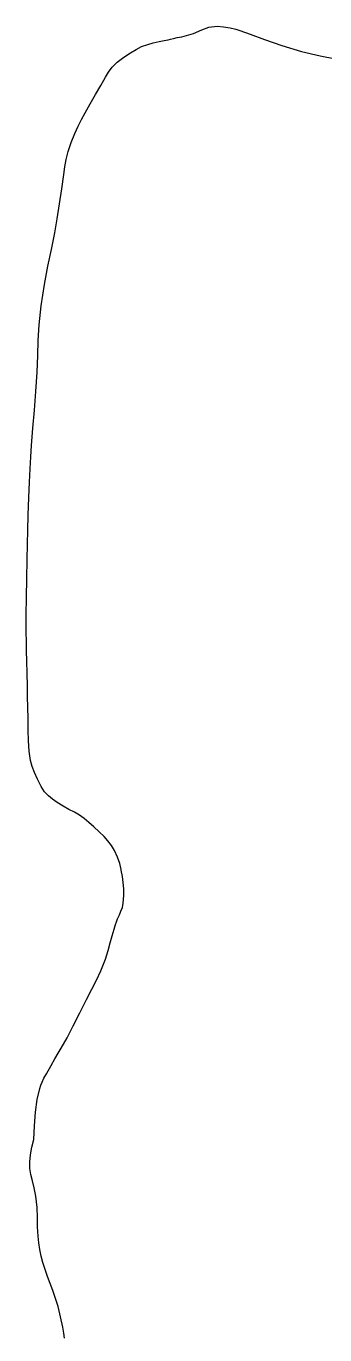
# Model space of a CAD drawing. Header units: inches. Extents: x 11258954 to 11313122, y 3645444 to 3695200.
# Drawn here: x 11274582 to 11274719, y 3692381 to 3692980 of the extents above; entities that cross this region are included whole.
import ezdxf

# ---------------------------------------------------------------- set-up
doc = ezdxf.new("R2010")
doc.units = ezdxf.units.IN
doc.header["$MEASUREMENT"] = 0
for name, color, linetype in [('CorporateLimit', 22, 'Continuous'), ('VotingPrecinct', 233, 'Continuous'), ('Ward', 133, 'Continuous')]:
    doc.layers.add(name, color=color, linetype=linetype)

msp = doc.modelspace()

# ---------------------------------------------------------------- linework, layer by layer
at = {"layer": 'CorporateLimit'}
msp.add_polyline3d([(11274600.0315, 3692379.8125, 0), (11274599.7815, 3692382.0625, 0), (11274599.344, 3692384.875, 0), (11274597.125, 3692394.375, 0), (11274594.6875, 3692401.6875, 0), (11274592.3125, 3692408, 0), (11274590.1565, 3692414.5, 0), (11274589.4065, 3692417.375, 0), (11274588.7815, 3692420.4375, 0), (11274588.2815, 3692423.5, 0), (11274587.9375, 3692426.5, 0), (11274587.75, 3692430.75, 0), (11274587.719, 3692435, 0), (11274587.5625, 3692439.5625, 0), (11274586.9375, 3692444.875, 0), (11274586.1875, 3692448.625, 0), (11274585.344, 3692451.8125, 0), (11274584.594, 3692454.6875, 0), (11274584.1565, 3692457.5, 0), (11274584.1565, 3692460.5625, 0), (11274584.5315, 3692463.8125, 0), (11274585.1565, 3692467.25, 0), (11274585.9375, 3692470.6875, 0), (11274586.2815, 3692477.0625, 0), (11274586.7815, 3692483.25, 0), (11274587.5625, 3692489, 0), (11274588.75, 3692494.125, 0), (11274589.219, 3692495.5625, 0), (11274589.8125, 3692497.0625, 0), (11274590.625, 3692498.75, 0), (11274591.75, 3692500.875, 0), (11274593.9065, 3692504.6875, 0), (11274595.6565, 3692507.6875, 0), (11274597.1565, 3692510.1875, 0), (11274598.5625, 3692512.5, 0), (11274601.25, 3692517.3125, 0), (11274604.094, 3692522.75, 0), (11274607.0625, 3692528.6875, 0), (11274610.1565, 3692534.875, 0), (11274612.5625, 3692539.5, 0), (11274614.719, 3692543.625, 0), (11274616.75, 3692548, 0), (11274618.75, 3692553.3125, 0), (11274620, 3692557.25, 0), (11274621, 3692560.6875, 0), (11274621.875, 3692563.875, 0), (11274622.75, 3692566.9375, 0), (11274623.094, 3692568, 0), (11274623.469, 3692569.125, 0), (11274623.875, 3692570.375, 0), (11274624.344, 3692571.6875, 0), (11274625.1565, 3692573.625, 0), (11274625.9065, 3692575.25, 0), (11274626.5315, 3692576.875, 0), (11274626.969, 3692578.9375, 0), (11274627.25, 3692582.375, 0), (11274627.219, 3692585.5, 0), (11274626.969, 3692588.3125, 0), (11274626.5625, 3692591.125, 0), (11274626.0625, 3692594, 0), (11274625.984, 3692594.3415, 0), (11274625.6795, 3692595.671, 0), (11274625.375, 3692597, 0), (11274624.375, 3692600, 0), (11274622.969, 3692602.9375, 0), (11274621.5, 3692605.3125, 0), (11274619.9375, 3692607.4375, 0), (11274618.1565, 3692609.375, 0), (11274615.9375, 3692611.5, 0), (11274613.469, 3692613.75, 0), (11274611.25, 3692615.8125, 0), (11274609.125, 3692617.5625, 0), (11274606.9375, 3692619.125, 0), (11274604.5625, 3692620.5, 0), (11274602.0625, 3692621.8125, 0), (11274599.4375, 3692623.25, 0), (11274596.75, 3692624.9375, 0), (11274594.5315, 3692626.5, 0), (11274592.6565, 3692628, 0), (11274590.9375, 3692629.8125, 0), (11274589.344, 3692632.3125, 0), (11274587.625, 3692635.625, 0), (11274586.2815, 3692638.625, 0), (11274585.2815, 3692641.375, 0), (11274584.5315, 3692644.125, 0), (11274583.844, 3692648.5, 0), (11274583.5, 3692653.1875, 0), (11274583.375, 3692658.125, 0), (11274583.344, 3692663.3125, 0), (11274583.2815, 3692668.5625, 0), (11274583.1875, 3692673.3125, 0), (11274583.094, 3692678.25, 0), (11274582.9375, 3692684.125, 0), (11274582.8125, 3692689.625, 0), (11274582.6875, 3692694.375, 0), (11274582.594, 3692698.6875, 0), (11274582.5315, 3692702.9375, 0), (11274582.5, 3692710.6875, 0), (11274582.594, 3692718.875, 0), (11274582.75, 3692727.375, 0), (11274582.9375, 3692736.125, 0), (11274583.094, 3692743.125, 0), (11274583.219, 3692749.625, 0), (11274583.4375, 3692756.4375, 0), (11274583.75, 3692764.5625, 0), (11274584.0625, 3692771.5625, 0), (11274584.3125, 3692777.5625, 0), (11274584.594, 3692783.0625, 0), (11274584.9375, 3692788.375, 0), (11274585.5625, 3692796.1875, 0), (11274586.25, 3692804.4375, 0), (11274586.9375, 3692813.0625, 0), (11274587.5315, 3692821.9375, 0), (11274587.8125, 3692829.4375, 0), (11274588, 3692836.3125, 0), (11274588.4065, 3692843.5625, 0), (11274589.344, 3692852.1875, 0), (11274590.875, 3692862, 0), (11274592.4375, 3692870.3125, 0), (11274594.0315, 3692877.9375, 0), (11274595.5625, 3692885.5625, 0), (11274596.719, 3692892.0625, 0), (11274597.7815, 3692898.875, 0), (11274598.8125, 3692905.75, 0), (11274599.75, 3692912.375, 0), (11274600.25, 3692915.8125, 0), (11274600.8125, 3692919.25, 0), (11274601.719, 3692922.875, 0), (11274603.1565, 3692927, 0), (11274604.8125, 3692931.0625, 0), (11274606.375, 3692934.4375, 0), (11274607.9065, 3692937.5, 0), (11274609.5625, 3692940.5625, 0), (11274611.844, 3692944.625, 0), (11274614.25, 3692948.875, 0), (11274616.625, 3692953, 0), (11274618.75, 3692956.8125, 0), (11274620.1565, 3692959.1875, 0), (11274621.875, 3692961.4375, 0), (11274624.1565, 3692963.75, 0), (11274627.1565, 3692966, 0), (11274630.219, 3692968, 0), (11274632.844, 3692969.5625, 0), (11274635.344, 3692970.8125, 0), (11274638.1565, 3692971.8125, 0), (11274640.6875, 3692972.5, 0), (11274643.3125, 3692973.125, 0), (11274645.719, 3692973.625, 0), (11274647.5625, 3692974, 0), (11274648.625, 3692974.25, 0), (11274649.969, 3692974.5625, 0), (11274651.625, 3692974.9375, 0), (11274653.75, 3692975.375, 0), (11274659.0315, 3692976.875, 0), (11274662.875, 3692978.4375, 0), (11274666.1875, 3692979.6875, 0), (11274669.969, 3692980.1875, 0), (11274672.875, 3692979.9375, 0), (11274675.875, 3692979.375, 0), (11274678.5315, 3692978.75, 0), (11274680.375, 3692978.1875, 0), (11274685.0625, 3692976.5625, 0), (11274691.5625, 3692974.125, 0), (11274699.5315, 3692971.375, 0), (11274708.5625, 3692968.5625, 0), (11274717.0625, 3692966.5625, 0), (11274724.1565, 3692965.3125, 0)], dxfattribs=at)
at = {"layer": 'VotingPrecinct'}
msp.add_polyline3d([(11274600.0315, 3692379.8125, 0), (11274599.7815, 3692382.0625, 0), (11274599.344, 3692384.875, 0), (11274597.125, 3692394.375, 0), (11274594.6875, 3692401.6875, 0), (11274592.3125, 3692408, 0), (11274590.1565, 3692414.5, 0), (11274589.4065, 3692417.375, 0), (11274588.7815, 3692420.4375, 0), (11274588.2815, 3692423.5, 0), (11274587.9375, 3692426.5, 0), (11274587.75, 3692430.75, 0), (11274587.719, 3692435, 0), (11274587.5625, 3692439.5625, 0), (11274586.9375, 3692444.875, 0), (11274586.1875, 3692448.625, 0), (11274585.344, 3692451.8125, 0), (11274584.594, 3692454.6875, 0), (11274584.1565, 3692457.5, 0), (11274584.1565, 3692460.5625, 0), (11274584.5315, 3692463.8125, 0), (11274585.1565, 3692467.25, 0), (11274585.9375, 3692470.6875, 0), (11274586.2815, 3692477.0625, 0), (11274586.7815, 3692483.25, 0), (11274587.5625, 3692489, 0), (11274588.75, 3692494.125, 0), (11274589.219, 3692495.5625, 0), (11274589.8125, 3692497.0625, 0), (11274590.625, 3692498.75, 0), (11274591.75, 3692500.875, 0), (11274593.9065, 3692504.6875, 0), (11274595.6565, 3692507.6875, 0), (11274597.1565, 3692510.1875, 0), (11274598.5625, 3692512.5, 0), (11274601.25, 3692517.3125, 0), (11274604.094, 3692522.75, 0), (11274607.0625, 3692528.6875, 0), (11274610.1565, 3692534.875, 0), (11274612.5625, 3692539.5, 0), (11274614.719, 3692543.625, 0), (11274616.75, 3692548, 0), (11274618.75, 3692553.3125, 0), (11274620, 3692557.25, 0), (11274621, 3692560.6875, 0), (11274621.875, 3692563.875, 0), (11274622.75, 3692566.9375, 0), (11274623.094, 3692568, 0), (11274623.469, 3692569.125, 0), (11274623.875, 3692570.375, 0), (11274624.344, 3692571.6875, 0), (11274625.1565, 3692573.625, 0), (11274625.9065, 3692575.25, 0), (11274626.5315, 3692576.875, 0), (11274626.969, 3692578.9375, 0), (11274627.25, 3692582.375, 0), (11274627.219, 3692585.5, 0), (11274626.969, 3692588.3125, 0), (11274626.5625, 3692591.125, 0), (11274626.0625, 3692594, 0), (11274625.984, 3692594.3415, 0), (11274625.6795, 3692595.671, 0), (11274625.375, 3692597, 0), (11274624.375, 3692600, 0), (11274622.969, 3692602.9375, 0), (11274621.5, 3692605.3125, 0), (11274619.9375, 3692607.4375, 0), (11274618.1565, 3692609.375, 0), (11274615.9375, 3692611.5, 0), (11274613.469, 3692613.75, 0), (11274611.25, 3692615.8125, 0), (11274609.125, 3692617.5625, 0), (11274606.9375, 3692619.125, 0), (11274604.5625, 3692620.5, 0), (11274602.0625, 3692621.8125, 0), (11274599.4375, 3692623.25, 0), (11274596.75, 3692624.9375, 0), (11274594.5315, 3692626.5, 0), (11274592.6565, 3692628, 0), (11274590.9375, 3692629.8125, 0), (11274589.344, 3692632.3125, 0), (11274587.625, 3692635.625, 0), (11274586.2815, 3692638.625, 0), (11274585.2815, 3692641.375, 0), (11274584.5315, 3692644.125, 0), (11274583.844, 3692648.5, 0), (11274583.5, 3692653.1875, 0), (11274583.375, 3692658.125, 0), (11274583.344, 3692663.3125, 0), (11274583.2815, 3692668.5625, 0), (11274583.1875, 3692673.3125, 0), (11274583.094, 3692678.25, 0), (11274582.9375, 3692684.125, 0), (11274582.8125, 3692689.625, 0), (11274582.6875, 3692694.375, 0), (11274582.594, 3692698.6875, 0), (11274582.5315, 3692702.9375, 0), (11274582.5, 3692710.6875, 0), (11274582.594, 3692718.875, 0), (11274582.75, 3692727.375, 0), (11274582.9375, 3692736.125, 0), (11274583.094, 3692743.125, 0), (11274583.219, 3692749.625, 0), (11274583.4375, 3692756.4375, 0), (11274583.75, 3692764.5625, 0), (11274584.0625, 3692771.5625, 0), (11274584.3125, 3692777.5625, 0), (11274584.594, 3692783.0625, 0), (11274584.9375, 3692788.375, 0), (11274585.5625, 3692796.1875, 0), (11274586.25, 3692804.4375, 0), (11274586.9375, 3692813.0625, 0), (11274587.5315, 3692821.9375, 0), (11274587.8125, 3692829.4375, 0), (11274588, 3692836.3125, 0), (11274588.4065, 3692843.5625, 0), (11274589.344, 3692852.1875, 0), (11274590.875, 3692862, 0), (11274592.4375, 3692870.3125, 0), (11274594.0315, 3692877.9375, 0), (11274595.5625, 3692885.5625, 0), (11274596.719, 3692892.0625, 0), (11274597.7815, 3692898.875, 0), (11274598.8125, 3692905.75, 0), (11274599.75, 3692912.375, 0), (11274600.25, 3692915.8125, 0), (11274600.8125, 3692919.25, 0), (11274601.719, 3692922.875, 0), (11274603.1565, 3692927, 0), (11274604.8125, 3692931.0625, 0), (11274606.375, 3692934.4375, 0), (11274607.9065, 3692937.5, 0), (11274609.5625, 3692940.5625, 0), (11274611.844, 3692944.625, 0), (11274614.25, 3692948.875, 0), (11274616.625, 3692953, 0), (11274618.75, 3692956.8125, 0), (11274620.1565, 3692959.1875, 0), (11274621.875, 3692961.4375, 0), (11274624.1565, 3692963.75, 0), (11274627.1565, 3692966, 0), (11274630.219, 3692968, 0), (11274632.844, 3692969.5625, 0), (11274635.344, 3692970.8125, 0), (11274638.1565, 3692971.8125, 0), (11274640.6875, 3692972.5, 0), (11274643.3125, 3692973.125, 0), (11274645.719, 3692973.625, 0), (11274647.5625, 3692974, 0), (11274648.625, 3692974.25, 0), (11274649.969, 3692974.5625, 0), (11274651.625, 3692974.9375, 0), (11274653.75, 3692975.375, 0), (11274659.0315, 3692976.875, 0), (11274662.875, 3692978.4375, 0), (11274666.1875, 3692979.6875, 0), (11274669.969, 3692980.1875, 0), (11274672.875, 3692979.9375, 0), (11274675.875, 3692979.375, 0), (11274678.5315, 3692978.75, 0), (11274680.375, 3692978.1875, 0), (11274685.0625, 3692976.5625, 0), (11274691.5625, 3692974.125, 0), (11274699.5315, 3692971.375, 0), (11274708.5625, 3692968.5625, 0), (11274717.0625, 3692966.5625, 0), (11274724.1565, 3692965.3125, 0)], dxfattribs=at)
at = {"layer": 'Ward'}
msp.add_polyline3d([(11274600.0315, 3692379.8125, 0), (11274599.7815, 3692382.0625, 0), (11274599.344, 3692384.875, 0), (11274597.125, 3692394.375, 0), (11274594.6875, 3692401.6875, 0), (11274592.3125, 3692408, 0), (11274590.1565, 3692414.5, 0), (11274589.4065, 3692417.375, 0), (11274588.7815, 3692420.4375, 0), (11274588.2815, 3692423.5, 0), (11274587.9375, 3692426.5, 0), (11274587.75, 3692430.75, 0), (11274587.719, 3692435, 0), (11274587.5625, 3692439.5625, 0), (11274586.9375, 3692444.875, 0), (11274586.1875, 3692448.625, 0), (11274585.344, 3692451.8125, 0), (11274584.594, 3692454.6875, 0), (11274584.1565, 3692457.5, 0), (11274584.1565, 3692460.5625, 0), (11274584.5315, 3692463.8125, 0), (11274585.1565, 3692467.25, 0), (11274585.9375, 3692470.6875, 0), (11274586.2815, 3692477.0625, 0), (11274586.7815, 3692483.25, 0), (11274587.5625, 3692489, 0), (11274588.75, 3692494.125, 0), (11274589.219, 3692495.5625, 0), (11274589.8125, 3692497.0625, 0), (11274590.625, 3692498.75, 0), (11274591.75, 3692500.875, 0), (11274593.9065, 3692504.6875, 0), (11274595.6565, 3692507.6875, 0), (11274597.1565, 3692510.1875, 0), (11274598.5625, 3692512.5, 0), (11274601.25, 3692517.3125, 0), (11274604.094, 3692522.75, 0), (11274607.0625, 3692528.6875, 0), (11274610.1565, 3692534.875, 0), (11274612.5625, 3692539.5, 0), (11274614.719, 3692543.625, 0), (11274616.75, 3692548, 0), (11274618.75, 3692553.3125, 0), (11274620, 3692557.25, 0), (11274621, 3692560.6875, 0), (11274621.875, 3692563.875, 0), (11274622.75, 3692566.9375, 0), (11274623.094, 3692568, 0), (11274623.469, 3692569.125, 0), (11274623.875, 3692570.375, 0), (11274624.344, 3692571.6875, 0), (11274625.1565, 3692573.625, 0), (11274625.9065, 3692575.25, 0), (11274626.5315, 3692576.875, 0), (11274626.969, 3692578.9375, 0), (11274627.25, 3692582.375, 0), (11274627.219, 3692585.5, 0), (11274626.969, 3692588.3125, 0), (11274626.5625, 3692591.125, 0), (11274626.0625, 3692594, 0), (11274625.984, 3692594.3415, 0), (11274625.6795, 3692595.671, 0), (11274625.375, 3692597, 0), (11274624.375, 3692600, 0), (11274622.969, 3692602.9375, 0), (11274621.5, 3692605.3125, 0), (11274619.9375, 3692607.4375, 0), (11274618.1565, 3692609.375, 0), (11274615.9375, 3692611.5, 0), (11274613.469, 3692613.75, 0), (11274611.25, 3692615.8125, 0), (11274609.125, 3692617.5625, 0), (11274606.9375, 3692619.125, 0), (11274604.5625, 3692620.5, 0), (11274602.0625, 3692621.8125, 0), (11274599.4375, 3692623.25, 0), (11274596.75, 3692624.9375, 0), (11274594.5315, 3692626.5, 0), (11274592.6565, 3692628, 0), (11274590.9375, 3692629.8125, 0), (11274589.344, 3692632.3125, 0), (11274587.625, 3692635.625, 0), (11274586.2815, 3692638.625, 0), (11274585.2815, 3692641.375, 0), (11274584.5315, 3692644.125, 0), (11274583.844, 3692648.5, 0), (11274583.5, 3692653.1875, 0), (11274583.375, 3692658.125, 0), (11274583.344, 3692663.3125, 0), (11274583.2815, 3692668.5625, 0), (11274583.1875, 3692673.3125, 0), (11274583.094, 3692678.25, 0), (11274582.9375, 3692684.125, 0), (11274582.8125, 3692689.625, 0), (11274582.6875, 3692694.375, 0), (11274582.594, 3692698.6875, 0), (11274582.5315, 3692702.9375, 0), (11274582.5, 3692710.6875, 0), (11274582.594, 3692718.875, 0), (11274582.75, 3692727.375, 0), (11274582.9375, 3692736.125, 0), (11274583.094, 3692743.125, 0), (11274583.219, 3692749.625, 0), (11274583.4375, 3692756.4375, 0), (11274583.75, 3692764.5625, 0), (11274584.0625, 3692771.5625, 0), (11274584.3125, 3692777.5625, 0), (11274584.594, 3692783.0625, 0), (11274584.9375, 3692788.375, 0), (11274585.5625, 3692796.1875, 0), (11274586.25, 3692804.4375, 0), (11274586.9375, 3692813.0625, 0), (11274587.5315, 3692821.9375, 0), (11274587.8125, 3692829.4375, 0), (11274588, 3692836.3125, 0), (11274588.4065, 3692843.5625, 0), (11274589.344, 3692852.1875, 0), (11274590.875, 3692862, 0), (11274592.4375, 3692870.3125, 0), (11274594.0315, 3692877.9375, 0), (11274595.5625, 3692885.5625, 0), (11274596.719, 3692892.0625, 0), (11274597.7815, 3692898.875, 0), (11274598.8125, 3692905.75, 0), (11274599.75, 3692912.375, 0), (11274600.25, 3692915.8125, 0), (11274600.8125, 3692919.25, 0), (11274601.719, 3692922.875, 0), (11274603.1565, 3692927, 0), (11274604.8125, 3692931.0625, 0), (11274606.375, 3692934.4375, 0), (11274607.9065, 3692937.5, 0), (11274609.5625, 3692940.5625, 0), (11274611.844, 3692944.625, 0), (11274614.25, 3692948.875, 0), (11274616.625, 3692953, 0), (11274618.75, 3692956.8125, 0), (11274620.1565, 3692959.1875, 0), (11274621.875, 3692961.4375, 0), (11274624.1565, 3692963.75, 0), (11274627.1565, 3692966, 0), (11274630.219, 3692968, 0), (11274632.844, 3692969.5625, 0), (11274635.344, 3692970.8125, 0), (11274638.1565, 3692971.8125, 0), (11274640.6875, 3692972.5, 0), (11274643.3125, 3692973.125, 0), (11274645.719, 3692973.625, 0), (11274647.5625, 3692974, 0), (11274648.625, 3692974.25, 0), (11274649.969, 3692974.5625, 0), (11274651.625, 3692974.9375, 0), (11274653.75, 3692975.375, 0), (11274659.0315, 3692976.875, 0), (11274662.875, 3692978.4375, 0), (11274666.1875, 3692979.6875, 0), (11274669.969, 3692980.1875, 0), (11274672.875, 3692979.9375, 0), (11274675.875, 3692979.375, 0), (11274678.5315, 3692978.75, 0), (11274680.375, 3692978.1875, 0), (11274685.0625, 3692976.5625, 0), (11274691.5625, 3692974.125, 0), (11274699.5315, 3692971.375, 0), (11274708.5625, 3692968.5625, 0), (11274717.0625, 3692966.5625, 0), (11274724.1565, 3692965.3125, 0)], dxfattribs=at)

doc.saveas('drawing.dxf')
